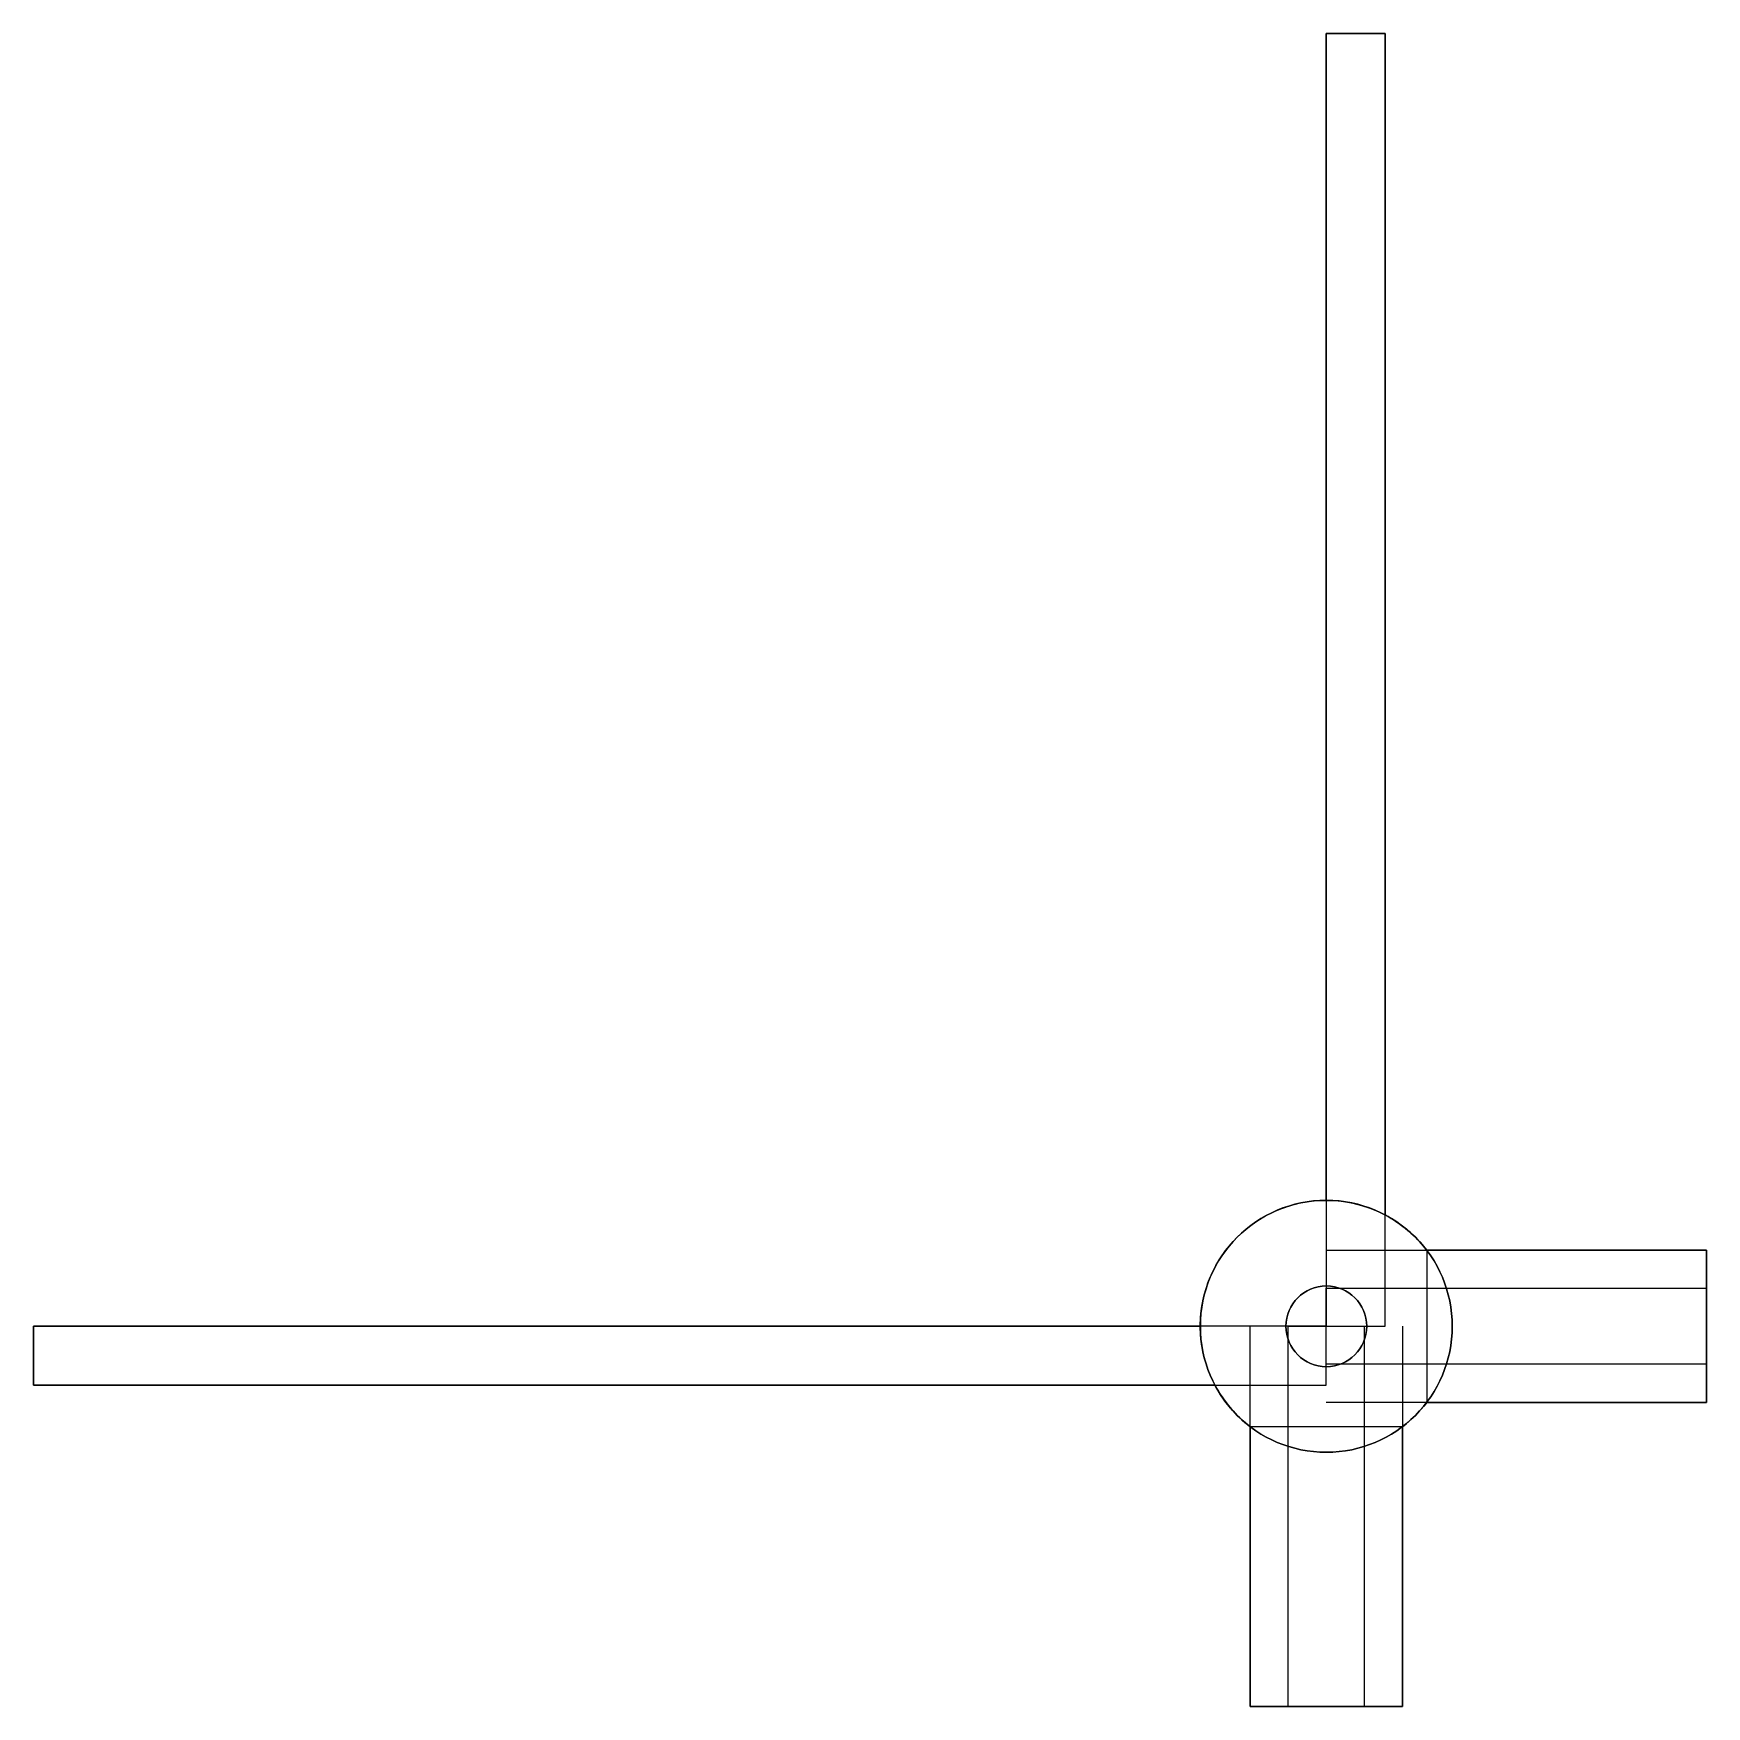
# Model space of a CAD drawing. Header units: millimetres. Extents: x -68 to 20, y -20 to 68.
import ezdxf

# ---------------------------------------------------------------- set-up
doc = ezdxf.new("R2010")
doc.units = ezdxf.units.MM
doc.header["$MEASUREMENT"] = 0
for name, color, linetype in [('2024.08.23 Voxon corner base v2_Sketch1', 7, 'Continuous'), ('2024.08.23 Voxon corner base v2_Sketch2', 7, 'Continuous'), ('2024.08.23 Voxon corner base v2_Sketch3', 7, 'Continuous'), ('2024.08.23 Voxon corner base v2_Sketch4', 7, 'Continuous'), ('2024.08.23 Voxon corner base v2_Sketch5', 7, 'Continuous'), ('2024.08.23 Voxon corner base v2_Sketch6', 7, 'Continuous')]:
    doc.layers.add(name, color=color, linetype=linetype)

msp = doc.modelspace()

# ---------------------------------------------------------------- linework, layer by layer
at = {"layer": '2024.08.23 Voxon corner base v2_Sketch1'}
for p, q in [((3.1, 68), (0, 68)), ((0, 68), (0, 0)), ((3.1, 0), (3.1, 68)), ((0, 4), (20, 4)), ((20, -4), (20, 4)), ((0, 2), (20, 2)), ((0, 0), (0, 2)), ((0, -2), (0, 2)), ((20, 2), (20, -2)), ((-68, 0), (-68, -3.1)), ((0, 0), (-68, 0)), ((-4, -20), (-4, 0)), ((0, 0), (-2, 0)), ((-2, -20), (-2, 0)), ((-2, 0), (2, 0)), ((0, 0), (3.1, 0)), ((0, -3.1), (0, 0)), ((2, 0), (2, -20)), ((4, 0), (4, -20)), ((20, -2), (0, -2)), ((-68, -3.1), (0, -3.1)), ((20, -4), (0, -4)), ((-4, -20), (4, -20)), ((2, -20), (-2, -20))]:
    msp.add_line(p, q, dxfattribs=at)
for radius in [6.625, 2.125]:
    msp.add_circle((0, 0), radius, dxfattribs=at)
msp.add_point((0, 0), dxfattribs=at)
at = {"layer": '2024.08.23 Voxon corner base v2_Sketch2'}
for p, q in [((3.1, 68, 4.02), (0, 68, 4.02)), ((0, 68, 4.02), (0, 6.625, 4.02)), ((3.1, 5.855, 4.02), (3.1, 68, 4.02)), ((20, 4, 4.02), (5.281, 4, 4.02)), ((20, 4, 4.02), (5.281, 4, 4.02)), ((5.281, 4, 4.02), (5.281, -4, 4.02)), ((20, -4, 4.02), (20, 4, 4.02)), ((20, -4, 4.02), (20, 4, 4.02)), ((-68, 0, 4.02), (-68, -3.1, 4.02)), ((-6.625, 0, 4.02), (-68, 0, 4.02)), ((-68, -3.1, 4.02), (-5.855, -3.1, 4.02)), ((5.281, -4, 4.02), (20, -4, 4.02)), ((5.281, -4, 4.02), (20, -4, 4.02)), ((-4, -5.281, 4.02), (-4, -20, 4.02)), ((4, -5.281, 4.02), (-4, -5.281, 4.02)), ((-4, -5.281, 4.02), (-4, -20, 4.02)), ((4, -20, 4.02), (4, -5.281, 4.02)), ((4, -20, 4.02), (4, -5.281, 4.02)), ((-4, -20, 4.02), (4, -20, 4.02)), ((-4, -20, 4.02), (4, -20, 4.02))]:
    msp.add_line(p, q, dxfattribs=at)
for radius in [6.625, 2.125, 2.125]:
    msp.add_circle((0, 0, 4.02), radius, dxfattribs=at)
for start, end in [(90, 180), (37.14064, 62.10034), (207.89966, 232.85936), (307.14064, 322.85936)]:
    msp.add_arc((0, 0, 4.02), 6.625, start, end, dxfattribs=at)
msp.add_point((0, 0, 4.02), dxfattribs=at)
at = {"layer": '2024.08.23 Voxon corner base v2_Sketch3'}
for p, q in [((0, 6.625), (0, 68)), ((0, 68), (3.1, 68)), ((3.1, 68), (3.1, 5.855)), ((5.281, 4), (20, 4)), ((5.281, 4), (5.281, -4)), ((20, 4), (5.281, 4)), ((20, 4), (20, -4)), ((20, -4), (20, 4)), ((-68, -3.1), (-68, 0)), ((-68, 0), (-6.625, 0)), ((-5.855, -3.1), (-68, -3.1)), ((20, -4), (5.281, -4)), ((5.281, -4), (20, -4)), ((-4, -20), (-4, -5.281)), ((-4, -5.281), (-4, -20)), ((4, -5.281), (-4, -5.281)), ((4, -5.281), (4, -20)), ((4, -20), (4, -5.281)), ((4, -20), (-4, -20)), ((-4, -20), (4, -20))]:
    msp.add_line(p, q, dxfattribs=at)
at = {"layer": '2024.08.23 Voxon corner base v2_Sketch3', "extrusion": (0, 0, -1)}
for radius in [6.625, 2.125, 2.125]:
    msp.add_circle((0, 0), radius, dxfattribs=at)
for start, end in [(0, 90), (117.89966, 142.85936), (307.14064, 332.10034), (217.14064, 232.85936)]:
    msp.add_arc((0, 0), 6.625, start, end, dxfattribs=at)
at = {"layer": '2024.08.23 Voxon corner base v2_Sketch3'}
msp.add_point((0, 0), dxfattribs=at)
at = {"layer": '2024.08.23 Voxon corner base v2_Sketch4'}
for p, q in [((20, -4, -2), (20, 4, -2)), ((20, 4, 6.02), (20, -4, 6.02)), ((20, 4, -2), (20, 4, 6.02)), ((20, -2.075, 4.075), (20, 2.075, -0.075)), ((20, 2.075, 4.075), (20, -2.075, 4.075)), ((20, 2.075, 4.075), (20, -2.075, -0.075)), ((20, -2.075, -0.075), (20, 2.075, -0.075)), ((20, 2.075, -0.075), (20, 2.075, 4.075)), ((20, -2.075, 4.075), (20, -2.075, -0.075)), ((20, -4, 6.02), (20, -4, -2))]:
    msp.add_line(p, q, dxfattribs=at)
for p in [(20, 0, 2), (20, 0)]:
    msp.add_point(p, dxfattribs=at)
at = {"layer": '2024.08.23 Voxon corner base v2_Sketch5'}
for p, q in [((5.281, 4, -2), (20, 4, -2)), ((20, 4, -2), (20, -4, -2)), ((20, -4, -2), (5.281, -4, -2)), ((-4, -20, -2), (-4, -5.281, -2)), ((4, -5.281, -2), (4, -20, -2)), ((4, -20, -2), (-4, -20, -2))]:
    msp.add_line(p, q, dxfattribs=at)
at = {"layer": '2024.08.23 Voxon corner base v2_Sketch5', "extrusion": (0, 0, -1)}
msp.add_circle((0, 0, 2), 2.125, dxfattribs=at)
for start, end in [(307.14064, 142.85936), (217.14064, 232.85936)]:
    msp.add_arc((0, 0, 2), 6.625, start, end, dxfattribs=at)
at = {"layer": '2024.08.23 Voxon corner base v2_Sketch5'}
msp.add_point((0, 0, -2), dxfattribs=at)
at = {"layer": '2024.08.23 Voxon corner base v2_Sketch6'}
for p, q in [((-4, -20, -2), (4, -20, -2)), ((4, -20, 6.02), (-4, -20, 6.02)), ((-4, -20, 6.02), (-4, -20, -2)), ((-2.075, -20, 4.075), (2.075, -20, -0.075)), ((2.075, -20, 4.075), (-2.075, -20, 4.075)), ((-2.075, -20, 4.075), (-2.075, -20, -0.075)), ((-2.075, -20, -0.075), (2.075, -20, -0.075)), ((2.075, -20, 4.075), (-2.075, -20, -0.075)), ((2.075, -20, -0.075), (2.075, -20, 4.075)), ((4, -20, -2), (4, -20, 6.02))]:
    msp.add_line(p, q, dxfattribs=at)
for p in [(0, -20), (0, -20, 2)]:
    msp.add_point(p, dxfattribs=at)

doc.saveas('drawing.dxf')
